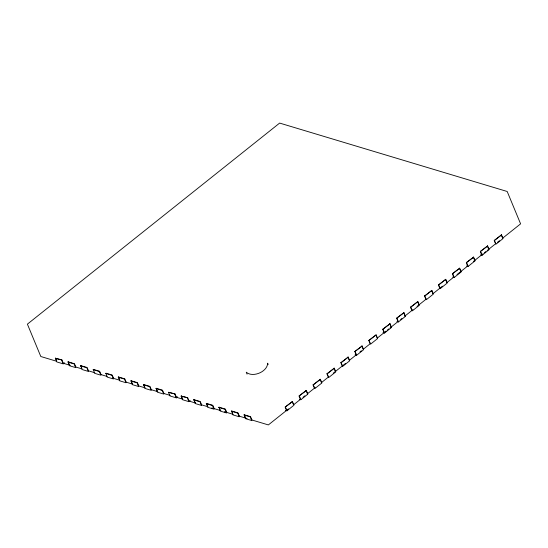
<?xml version="1.0" encoding="UTF-8"?>
<svg xmlns="http://www.w3.org/2000/svg" width="548" height="548" viewBox="0 0 548 548"><rect width="100%" height="100%" fill="white"/><g stroke="black" fill="none" stroke-linecap="round" stroke-linejoin="round"><path stroke-width="0.82" d="M64.452 362.817L63.164 363.845L56.841 361.947L55.327 358.276L61.924 359.954L63.308 363.297M55.327 358.276L61.924 359.954M67.87 362.05L74.192 363.947L75.706 367.619L69.391 365.715L68.151 361.824L74.473 363.728L75.857 367.071M80.508 365.852L86.831 367.749L88.351 371.414L82.029 369.516L80.789 365.626L87.111 367.523L88.495 370.873M93.057 369.619L99.38 371.523L100.894 375.188L94.578 373.291L93.338 369.4L99.661 371.297L101.044 374.64M105.627 373.4L111.95 375.298L113.463 378.969L107.148 377.065L105.908 373.174L112.23 375.079L113.614 378.421M118.169 377.168L124.492 379.072L126.013 382.737L119.69 380.839L118.45 376.949L124.773 378.846L126.156 382.189M130.814 380.97L137.137 382.874L138.651 386.539L132.335 384.641L131.095 380.75L137.411 382.648L138.802 385.991M143.357 384.744L149.679 386.641L151.2 390.313L144.877 388.409L143.638 384.518L149.96 386.422L151.344 389.765M155.913 388.518L162.229 390.416L163.749 394.08L157.427 392.183L156.194 388.292L162.509 390.19L163.893 393.539M177.579 396.827L176.298 397.855L169.976 395.957L168.455 392.286L175.059 393.964L176.442 397.307M168.455 392.286L175.059 393.964M190.225 400.629L188.937 401.657L182.614 399.752L181.1 396.088L187.697 397.766L189.081 401.109M181.1 396.088L187.697 397.766M193.643 399.862L199.965 401.759L201.486 405.424L195.163 403.527L193.924 399.636L200.246 401.533L201.63 404.876M206.212 403.636L212.535 405.541L214.049 409.205L207.733 407.308L206.493 403.417L212.816 405.315L214.2 408.657M218.755 407.411L225.077 409.308L226.598 412.98L220.275 411.075L219.036 407.185L225.358 409.089L226.742 412.432M231.4 411.212L237.722 413.11L239.236 416.775L232.921 414.877L231.681 410.986L238.003 412.884L239.387 416.233M243.942 414.98L250.265 416.884L251.785 420.549L245.463 418.651L244.223 414.761L250.546 416.658L251.929 420.001M286.556 410.418L285.172 407.075L292.433 401.561L293.947 405.232L286.94 410.815L285.426 410.363M293.783 404.65L300.475 399.321L299.078 395.985L306.339 390.477L307.853 394.149L300.852 399.732L299.331 399.273M313.093 384.819L320.347 379.305L321.868 382.977L314.86 388.559L313.093 384.819L314.477 388.162M326.998 373.736L334.253 368.222L335.773 371.893L328.766 377.476L326.998 373.736L328.382 377.079M340.931 362.625L348.186 357.118L349.706 360.783L342.699 366.372L340.931 362.625L342.315 365.968M356.221 354.885L354.837 351.542L362.098 346.035L363.612 349.699L356.604 355.282L355.09 354.83M368.852 340.37L376.106 334.862L377.627 338.527L370.619 344.117L368.852 340.37L370.236 343.712M384.141 332.629L382.757 329.286L390.012 323.779L391.532 327.444L384.525 333.033L383.011 332.574M398.054 321.539L396.67 318.196L403.931 312.689L405.445 316.354L398.437 321.936L396.923 321.484M410.575 307.113L417.836 301.606L419.35 305.27L412.349 310.853L410.575 307.113L411.959 310.456M424.59 295.941L431.845 290.433L433.365 294.098L426.358 299.688L424.59 295.941L425.974 299.283M438.496 284.857L445.75 279.35L447.271 283.015L440.263 288.597L438.496 284.857L439.88 288.2M453.813 277.096L452.429 273.753L459.683 268.239L461.204 271.911L454.196 277.494L452.682 277.035M467.718 266.006L466.334 262.663L473.595 257.156L475.109 260.821L468.102 266.41L466.588 265.951M481.733 254.841L480.343 251.498L487.604 245.984L489.124 249.655L482.117 255.238L480.603 254.786M494.255 240.408L501.509 234.9L503.03 238.572L496.022 244.155L494.255 240.408L495.639 243.757M285.172 407.075L292.433 401.561M299.078 395.985L306.339 390.477M313.34 384.895L320.347 379.305M327.252 373.811L334.253 368.222M341.185 362.701L348.186 357.118M354.837 351.542L362.098 346.035M369.099 340.445L376.106 334.862M382.757 329.286L390.012 323.779M396.67 318.196L403.931 312.689M410.829 307.188L417.836 301.606M424.837 296.016L431.845 290.433M438.749 284.933L445.75 279.35M452.429 273.753L459.683 268.239M466.334 262.663L473.595 257.156M480.343 251.498L487.604 245.984M494.508 240.483L501.509 234.9M288.467 408.89L268.362 424.919L251.169 419.754M303.01 397.3L304.921 395.779M307.168 393.985L315.196 387.587M321.217 382.785L328.574 376.921M333.259 373.188L345.5 363.434M356.68 354.522L349.316 360.385L347.939 357.043M360.022 351.857L361.365 350.789M363.372 349.186L370.058 343.856M377.421 337.986L386.114 331.054M387.457 329.985L388.792 328.923M390.135 327.855L398.163 321.457M400.602 319.511L401.876 318.491M404.849 316.121L412.877 309.723M417.055 306.394L426.262 299.057M432.954 293.721L442.428 286.172M447.004 282.521L453.696 277.185M456.998 274.555L467.745 265.986M473.451 261.437L483.007 253.827M484.473 252.655L485.809 251.587M487.145 250.525L495.844 243.586M497.55 242.23L499.461 240.709M502.537 238.257L520.6 223.858L507.195 191.492L279.638 123.081L27.4 324.142L40.805 356.508L56.362 361.187M62.91 363.153L70.274 365.372M75.186 366.845L81.734 368.818M88.283 370.784L94.831 372.75M100.558 374.476L107.107 376.442M112.84 378.168L119.389 380.134M125.937 382.1L132.486 384.073L131.095 380.75M138.212 385.792L144.761 387.765M151.31 389.731L157.858 391.697M163.585 393.423L170.133 395.389M175.867 397.115L182.416 399.081M188.964 401.054L195.513 403.02M201.239 404.739L207.788 406.712M211.829 407.945L220.885 410.651M224.372 411.719L233.167 414.336M238.894 416.062L247.08 418.521M501.256 234.825L502.646 238.168M487.35 245.908L488.741 249.251M480.596 251.573L482.117 255.238M473.342 257.081L474.726 260.423M466.588 262.739L468.102 266.41M459.436 268.164L460.82 271.507M452.682 273.829L454.196 277.494M445.503 279.274L446.887 282.617M431.591 290.358L432.982 293.701M417.583 301.523L418.686 304.202M403.677 312.613L405.061 315.956M396.923 318.272L398.437 321.936M389.758 323.704L391.149 327.046M383.011 329.362L384.525 333.033M376.134 335.458L377.243 338.13M361.844 345.959L363.228 349.302M355.09 351.617L356.604 355.282M334.006 368.146L335.39 371.489M320.094 379.23L321.203 381.908M306.085 390.402L307.469 393.745M299.331 396.067L300.852 399.732M292.18 401.485L293.283 404.164M268.198 364.468L267.657 363.173C267.472 371.852 252.649 377.949 246.251 372.188L247.052 374.133M285.426 407.15L286.94 410.815M244.223 414.761L245.333 417.432M231.681 410.986L232.51 412.993M219.036 407.185L220.419 410.527M206.493 403.417L207.877 406.76M193.924 399.636L195.307 402.979M187.416 397.985L188.937 401.657M181.374 395.862L182.765 399.211M174.778 394.19L176.298 397.855M156.194 388.292L157.577 391.635M143.638 384.518L145.021 387.861M118.45 376.949L119.834 380.291M80.789 365.626L81.899 368.297M68.151 361.824L69.26 364.502M61.643 360.18L63.164 363.845M55.601 358.056L56.711 360.728"/></g></svg>
